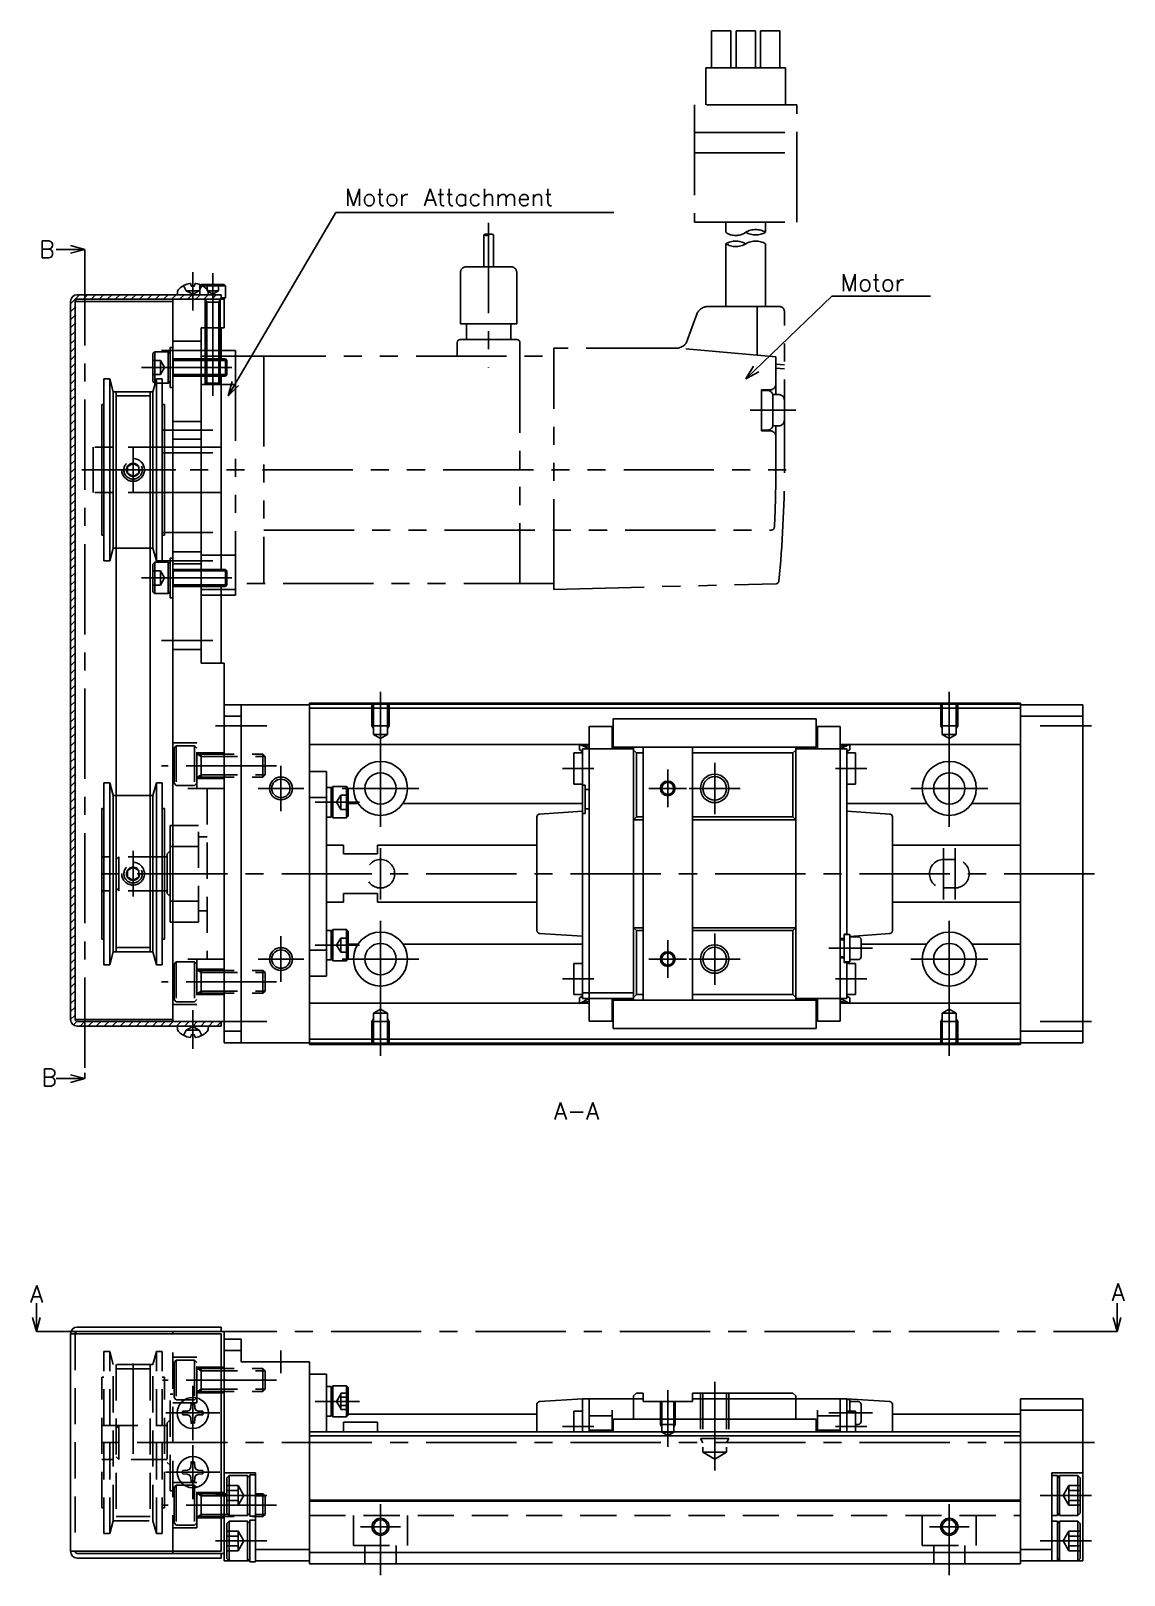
# Model space of a CAD drawing. Extents: x -2 to 378, y -8 to 279.
# Drawn here: x 185.8 to 378, y 8 to 279.5 of the extents above; entities that cross this region are included whole.
import ezdxf

# ---------------------------------------------------------------- set-up
doc = ezdxf.new("R2010")
doc.units = 0
doc.header["$LTSCALE"] = 0.5
for name, pattern in [('CENTER', [50.8, 31.75, -6.35, 6.35, -6.35]), ('DASHED', [19.05, 12.7, -6.35]), ('PHANTOM', [63.5, 31.75, -6.35, 6.35, -6.35, 6.35, -6.35])]:
    doc.linetypes.add(name, pattern=pattern)
for name, color, linetype in [('MSM_CENTER', 1, 'CENTER'), ('MSM_CONTINUOUS', 7, 'CONTINUOUS'), ('MSM_DASHED', 4, 'DASHED'), ('MSM_IMAGINARY', 6, 'PHANTOM'), ('MSM_NARROW', 5, 'CONTINUOUS'), ('MSM_PART_NUMBER', 7, 'CONTINUOUS')]:
    doc.layers.add(name, color=color, linetype=linetype)
doc.styles.get("Standard").update_dxf_attribs({"font": 'txt.shx', "height": 3, "bigfont": 'bigfont.shx'})

msp = doc.modelspace()

# ---------------------------------------------------------------- linework, layer by layer
at = {"layer": 'MSM_CENTER'}
for p, q in [((195.26, 240.06), (195.26, 96.3)), ((214.26, 237.06), (214.26, 230.3)), ((217.76, 236.9), (217.76, 215.3)), ((217.76, 223.3), (208.76, 223.3)), ((205.26, 220.3), (222.26, 220.3)), ((217.76, 209.3), (208.76, 209.3)), ((203.76, 206.3), (203.76, 198.3)), ((217.76, 205.3), (208.76, 205.3)), ((196.26, 202.3), (211.26, 202.3)), ((217.76, 191.3), (208.76, 191.3)), ((217.76, 186.3), (208.76, 186.3)), ((205.26, 183.3), (222.26, 183.3)), ((217.76, 172.3), (208.76, 172.3)), ((247.26, 153.09), (247.26, 163.3)), ((347.26, 153.09), (347.26, 163.3)), ((218.26, 157.3), (227.26, 157.3)), ((372.26, 157.3), (363.26, 157.3)), ((247.26, 139.55), (247.26, 153.05)), ((347.26, 139.55), (347.26, 153.05)), ((228.96, 150.3), (208.76, 150.3)), ((229.76, 150.3), (229.76, 142.3)), ((279.26, 149.8), (284.76, 149.8)), ((297.76, 143), (297.76, 149.6)), ((306.01, 141.8), (306.01, 150.8)), ((327.26, 149.8), (332.76, 149.8)), ((225.76, 146.3), (233.76, 146.3)), ((240.51, 146.3), (254.01, 146.3)), ((294.46, 146.3), (301.06, 146.3)), ((301.51, 146.3), (310.51, 146.3)), ((340.51, 146.3), (354.01, 146.3)), ((235.76, 143.86), (243.56, 143.86)), ((247.26, 126.8), (247.26, 135.8)), ((346.26, 135.8), (346.26, 126.8)), ((348.26, 135.8), (348.26, 126.8)), ((203.76, 135.3), (203.76, 127.3)), ((372.76, 131.3), (196.26, 131.3)), ((247.26, 109.55), (247.26, 123.05)), ((347.26, 109.55), (347.26, 123.05)), ((229.76, 120.3), (229.76, 112.3)), ((297.76, 113), (297.76, 119.6)), ((306.01, 111.8), (306.01, 120.8)), ((235.76, 118.74), (243.56, 118.74)), ((333.76, 118.2), (326.06, 118.2)), ((225.76, 116.3), (233.76, 116.3)), ((240.51, 116.3), (254.01, 116.3)), ((294.46, 116.3), (301.06, 116.3)), ((301.51, 116.3), (310.51, 116.3)), ((340.51, 116.3), (354.01, 116.3)), ((228.96, 112.3), (208.76, 112.3)), ((279.26, 112.8), (284.76, 112.8)), ((327.26, 112.8), (332.76, 112.8)), ((247.26, 109.51), (247.26, 99.3)), ((347.26, 109.51), (347.26, 99.3)), ((214.26, 100.54), (214.26, 107.3)), ((218.26, 105.3), (227.26, 105.3)), ((372.26, 105.3), (363.26, 105.3)), ((187.76, 50.8), (375.76, 50.8)), ((203.76, 29.3), (203.76, 47.05)), ((229.76, 43.5), (229.76, 47.5)), ((228.96, 42.3), (208.96, 42.3)), ((214.26, 41.25), (214.26, 31.75)), ((306.01, 42), (306.01, 26.41)), ((235.76, 38.55), (243.56, 38.55)), ((297.76, 40.5), (297.76, 30.54)), ((219.01, 36.5), (209.51, 36.5)), ((333.76, 36.5), (326.06, 36.5)), ((279.26, 34.1), (284.76, 34.1)), ((327.26, 34.1), (332.76, 34.1)), ((372.76, 31.3), (196.26, 31.3)), ((214.26, 30.85), (214.26, 21.35)), ((219.01, 26.1), (209.51, 26.1)), ((218.26, 22), (227.26, 22)), ((372.26, 22), (363.26, 22)), ((228.96, 20.3), (208.96, 20.3)), ((247.26, 20.5), (247.26, 8)), ((347.26, 20.5), (347.26, 8)), ((243.76, 16.5), (250.76, 16.5)), ((343.76, 16.5), (350.76, 16.5)), ((218.26, 14), (227.26, 14)), ((372.26, 14), (363.26, 14))]:
    msp.add_line(p, q, dxfattribs=at)
at = {"layer": 'MSM_CONTINUOUS'}
for p, q in [((192.76, 241.73), (195.26, 241.06)), ((195.26, 241.06), (190.26, 241.06)), ((195.26, 241.06), (192.76, 240.39)), ((195.26, 241.06), (195.26, 240.06)), ((211.55, 233.5), (211.51, 233.1)), ((213.93, 234.98), (213.95, 234.6)), ((213.95, 234.6), (214.58, 234.6)), ((214.59, 234.98), (214.58, 234.6)), ((215.67, 234.81), (215.76, 234.9)), ((215.76, 234.9), (219.76, 234.9)), ((220.01, 234.65), (215.98, 234.65)), ((216.98, 233.5), (217.01, 233.1)), ((219.76, 234.9), (220.01, 234.65)), ((220.01, 234.65), (220.01, 232.55)), ((192.76, 231.9), (192.76, 105.7)), ((193.56, 231.9), (193.56, 105.7)), ((193.56, 231.9), (210.76, 231.9)), ((219.26, 233.1), (193.96, 233.1)), ((219.76, 232.3), (193.96, 232.3)), ((210.76, 105.3), (210.76, 232.3)), ((219.26, 233.1), (219.26, 232.3)), ((220.01, 232.55), (219.26, 232.55)), ((219.76, 232.3), (220.01, 232.55)), ((219.76, 232.3), (219.76, 227.3)), ((215.76, 227.3), (215.76, 168.3)), ((215.76, 227.3), (219.76, 227.3)), ((216.46, 227.3), (216.46, 221.8)), ((219.06, 227.3), (219.06, 221.8)), ((219.26, 227.3), (219.26, 221.8)), ((207.26, 222.75), (207.56, 223.05)), ((207.26, 222.75), (207.26, 217.85)), ((207.56, 223.05), (209.96, 223.05)), ((207.56, 223.05), (207.56, 217.55)), ((210.26, 222.75), (209.96, 223.05)), ((209.96, 217.55), (209.96, 223.05)), ((210.76, 223.8), (210.26, 223.8)), ((210.26, 216.8), (210.26, 223.8)), ((215.76, 221.8), (219.99, 221.8)), ((219.99, 218.8), (219.99, 221.8)), ((219.99, 221.8), (220.26, 221.53)), ((220.26, 221.53), (220.26, 219.07)), ((198.62, 218.3), (198.62, 186.3)), ((199.66, 218.3), (198.62, 218.3)), ((199.66, 218.3), (199.66, 186.3)), ((200.26, 216.05), (199.66, 218.3)), ((207.86, 218.3), (207.26, 216.05)), ((207.56, 217.55), (207.26, 217.85)), ((207.56, 217.55), (207.66, 217.55)), ((207.86, 218.3), (207.86, 186.3)), ((208.9, 218.3), (207.86, 218.3)), ((208.9, 218.3), (208.9, 186.3)), ((208.9, 217.55), (209.96, 217.55)), ((210.26, 217.85), (209.96, 217.55)), ((215.76, 218.8), (219.99, 218.8)), ((216.46, 218.8), (216.46, 217.54)), ((219.06, 217.54), (216.46, 217.54)), ((216.7, 217.3), (216.46, 217.54)), ((218.82, 217.3), (216.7, 217.3)), ((218.82, 217.3), (219.06, 217.54)), ((219.06, 218.8), (219.06, 217.54)), ((219.26, 218.8), (219.26, 184.8)), ((220.26, 219.07), (219.99, 218.8)), ((200.26, 216.05), (200.26, 188.55)), ((207.26, 216.05), (200.26, 216.05)), ((200.76, 216.05), (200.76, 117.55)), ((206.76, 216.05), (206.76, 117.55)), ((207.26, 216.05), (207.26, 188.55)), ((210.26, 216.8), (210.76, 216.8)), ((198.26, 213.8), (198.26, 190.8)), ((198.62, 213.8), (198.26, 213.8)), ((209.26, 213.8), (208.9, 213.8)), ((209.26, 213.8), (209.26, 190.8)), ((198.26, 190.8), (198.62, 190.8)), ((208.9, 190.8), (209.26, 190.8)), ((199.66, 186.3), (200.26, 188.55)), ((200.26, 188.55), (200.76, 188.55)), ((206.76, 188.55), (207.26, 188.55)), ((207.26, 188.55), (207.86, 186.3)), ((198.62, 186.3), (199.66, 186.3)), ((207.26, 185.75), (207.56, 186.05)), ((207.26, 185.75), (207.26, 180.85)), ((207.56, 186.05), (209.96, 186.05)), ((207.56, 186.05), (207.56, 180.55)), ((207.86, 186.3), (208.9, 186.3)), ((210.26, 185.75), (209.96, 186.05)), ((209.96, 180.55), (209.96, 186.05)), ((210.76, 186.8), (210.26, 186.8)), ((210.26, 179.8), (210.26, 186.8)), ((215.76, 184.8), (219.99, 184.8)), ((219.99, 181.8), (219.99, 184.8)), ((219.99, 184.8), (220.26, 184.53)), ((220.26, 182.07), (219.99, 181.8)), ((220.26, 184.53), (220.26, 182.07)), ((207.56, 180.55), (207.26, 180.85)), ((207.56, 180.55), (209.96, 180.55)), ((210.26, 180.85), (209.96, 180.55)), ((210.26, 179.8), (210.76, 179.8)), ((215.76, 181.8), (219.99, 181.8)), ((219.26, 181.8), (219.26, 168.3)), ((215.76, 168.3), (219.76, 168.3)), ((219.76, 168.3), (219.76, 101.6)), ((219.76, 161), (234.76, 161)), ((222.76, 161), (222.76, 101.6)), ((359.76, 161.3), (234.76, 161.3)), ((234.76, 161.3), (234.76, 101.3)), ((359.76, 161.1), (234.76, 161.1)), ((359.76, 160.4), (234.76, 160.4)), ((359.76, 101.3), (359.76, 161.3)), ((359.76, 161), (370.76, 161)), ((370.76, 101.6), (370.76, 161)), ((219.76, 159), (222.76, 159)), ((288.16, 158.52), (323.86, 158.52)), ((288.16, 158.52), (288.16, 153.55)), ((323.86, 158.52), (323.86, 153.55)), ((359.76, 159), (370.76, 159)), ((283.96, 157.2), (283.96, 105.4)), ((287.96, 157.2), (283.96, 157.2)), ((287.96, 153.25), (287.96, 157.2)), ((328.06, 157.2), (324.06, 157.2)), ((324.06, 153.25), (324.06, 157.2)), ((328.06, 157.2), (328.06, 105.4)), ((282.26, 154.05), (234.76, 154.05)), ((281.26, 147.05), (281.26, 152.55)), ((282.76, 152.55), (281.26, 152.55)), ((283.96, 153.25), (282.26, 154.1)), ((282.26, 153.1), (282.26, 154.1)), ((282.76, 152.8), (282.26, 153.1)), ((283.96, 154.05), (282.36, 154.05)), ((283.96, 153.67), (282.46, 154.05)), ((282.76, 153.25), (282.76, 109.35)), ((282.76, 153.25), (291.76, 153.25)), ((287.96, 153.55), (323.86, 153.55)), ((291.76, 109.05), (291.76, 153.55)), ((291.76, 153.05), (292.26, 152.55)), ((292.26, 152.55), (292.26, 141.3)), ((293.41, 152.55), (292.26, 152.55)), ((293.41, 153.55), (293.41, 109.05)), ((302.11, 109.05), (302.11, 153.55)), ((319.76, 152.55), (302.11, 152.55)), ((319.76, 152.55), (320.26, 153.05)), ((319.76, 141.3), (319.76, 152.55)), ((320.26, 153.55), (320.26, 109.05)), ((329.26, 153.25), (320.26, 153.25)), ((328.06, 153.25), (329.76, 154.1)), ((329.66, 154.05), (328.06, 154.05)), ((328.06, 153.67), (329.56, 154.05)), ((329.26, 120.6), (329.26, 153.25)), ((329.26, 152.8), (329.76, 153.1)), ((330.76, 152.55), (329.26, 152.55)), ((329.76, 153.1), (329.76, 154.1)), ((359.76, 154.05), (329.76, 154.05)), ((330.76, 147.05), (330.76, 152.55)), ((198.62, 147.3), (198.62, 115.3)), ((199.66, 147.3), (198.62, 147.3)), ((199.66, 147.3), (199.66, 115.3)), ((200.26, 145.05), (199.66, 147.3)), ((207.86, 147.3), (207.26, 145.05)), ((207.86, 147.3), (207.86, 115.3)), ((208.9, 147.3), (207.86, 147.3)), ((208.9, 147.3), (208.9, 115.3)), ((237.76, 149.3), (234.76, 149.3)), ((237.76, 113.3), (237.76, 149.3)), ((238.56, 146.31), (238.86, 146.61)), ((238.86, 141.11), (238.86, 146.61)), ((241.26, 146.61), (238.86, 146.61)), ((241.26, 146.61), (241.26, 141.11)), ((241.56, 146.31), (241.26, 146.61)), ((281.26, 147.05), (282.76, 147.05)), ((282.76, 146.9), (283.26, 146.9)), ((283.26, 146.9), (283.26, 141.9)), ((329.26, 147.05), (330.76, 147.05)), ((200.26, 145.05), (200.26, 117.55)), ((200.76, 145.05), (200.26, 145.05)), ((207.26, 145.05), (206.76, 145.05)), ((207.26, 145.05), (207.26, 117.55)), ((234.76, 144.72), (237.76, 144.72)), ((238.56, 146.46), (237.76, 146.46)), ((238.56, 141.26), (238.56, 146.46)), ((241.56, 146.31), (241.56, 141.41)), ((283.26, 146.1), (283.96, 146.1)), ((198.26, 142.8), (198.26, 119.8)), ((198.62, 142.8), (198.26, 142.8)), ((209.26, 142.8), (208.9, 142.8)), ((209.26, 142.8), (209.26, 119.8)), ((237.76, 141.26), (238.56, 141.26)), ((238.56, 141.41), (238.86, 141.11)), ((241.26, 141.11), (241.56, 141.41)), ((243.31, 143.66), (241.56, 143.66)), ((282.76, 143.66), (251.21, 143.66)), ((274.76, 141.3), (274.76, 121.3)), ((282.76, 142.3), (275.23, 141.8)), ((282.76, 141.9), (283.26, 141.9)), ((283.26, 142.7), (283.96, 142.7)), ((292.26, 141.3), (291.76, 140.8)), ((292.26, 141.3), (293.41, 141.3)), ((302.11, 141.3), (319.76, 141.3)), ((320.26, 140.8), (319.76, 141.3)), ((343.31, 143.66), (329.26, 143.66)), ((336.79, 141.8), (329.26, 142.3)), ((337.26, 141.3), (337.26, 121.3)), ((359.76, 143.66), (351.21, 143.66)), ((210.26, 122.8), (210.26, 139.8)), ((210.76, 139.8), (210.26, 139.8)), ((241.26, 141.11), (238.86, 141.11)), ((293.41, 140.8), (291.76, 140.8)), ((320.26, 140.8), (302.11, 140.8)), ((210.26, 136.12), (210.76, 136.12)), ((240.76, 136.3), (237.76, 136.3)), ((240.76, 136.3), (240.76, 134.8)), ((274.76, 136.3), (246.76, 136.3)), ((246.76, 134.8), (246.76, 136.3)), ((359.76, 136.3), (337.26, 136.3)), ((209.26, 134.3), (209.76, 134.3)), ((210.26, 135.3), (209.76, 134.8)), ((209.76, 134.8), (209.76, 127.8)), ((240.76, 134.8), (246.76, 134.8)), ((209.76, 128.3), (209.26, 128.3)), ((209.76, 127.8), (210.26, 127.3)), ((246.76, 127.8), (240.76, 127.8)), ((240.76, 127.8), (240.76, 126.3)), ((246.76, 126.3), (246.76, 127.8)), ((210.26, 126.48), (210.76, 126.48)), ((237.76, 126.3), (240.76, 126.3)), ((246.76, 126.3), (274.76, 126.3)), ((337.26, 126.3), (359.76, 126.3)), ((210.76, 122.8), (210.26, 122.8)), ((198.26, 119.8), (198.62, 119.8)), ((208.9, 119.8), (209.26, 119.8)), ((238.56, 121.34), (237.76, 121.34)), ((238.56, 121.19), (238.86, 121.49)), ((238.56, 116.14), (238.56, 121.34)), ((241.26, 121.49), (238.86, 121.49)), ((238.86, 115.99), (238.86, 121.49)), ((241.26, 121.49), (241.26, 115.99)), ((241.56, 121.19), (241.26, 121.49)), ((241.56, 121.19), (241.56, 116.29)), ((275.23, 120.8), (282.76, 120.3)), ((293.41, 121.8), (291.76, 121.8)), ((291.76, 121.8), (292.26, 121.3)), ((292.26, 121.3), (292.26, 110.05)), ((293.41, 121.3), (292.26, 121.3)), ((320.26, 121.8), (302.11, 121.8)), ((319.76, 121.3), (302.11, 121.3)), ((319.76, 121.3), (320.26, 121.8)), ((319.76, 110.05), (319.76, 121.3)), ((328.76, 119.9), (328.06, 119.9)), ((328.76, 119.7), (328.06, 119.7)), ((328.76, 115.7), (328.76, 120.7)), ((329.26, 120.7), (328.76, 120.7)), ((329.76, 120.6), (328.76, 120.6)), ((329.76, 120.27), (336.8, 120.8)), ((329.76, 115.8), (329.76, 120.6)), ((331.26, 120.2), (329.76, 120.2)), ((331.76, 119.7), (331.76, 116.7)), ((199.66, 115.3), (200.26, 117.55)), ((200.26, 117.55), (207.26, 117.55)), ((207.26, 117.55), (207.86, 115.3)), ((234.76, 117.88), (237.76, 117.88)), ((243.31, 118.94), (241.56, 118.94)), ((282.76, 118.94), (251.21, 118.94)), ((343.31, 118.94), (331.76, 118.94)), ((359.76, 118.94), (351.21, 118.94)), ((198.62, 115.3), (199.66, 115.3)), ((207.86, 115.3), (208.9, 115.3)), ((237.76, 116.14), (238.56, 116.14)), ((238.56, 116.29), (238.86, 115.99)), ((241.26, 115.99), (238.86, 115.99)), ((241.26, 115.99), (241.56, 116.29)), ((281.26, 115.55), (281.26, 110.05)), ((282.76, 115.55), (281.26, 115.55)), ((328.76, 116.7), (328.06, 116.7)), ((328.76, 116.5), (328.06, 116.5)), ((328.76, 115.8), (329.76, 115.8)), ((329.26, 115.7), (328.76, 115.7)), ((329.26, 115.8), (329.26, 109.35)), ((330.76, 115.55), (329.26, 115.55)), ((331.26, 116.2), (329.76, 116.2)), ((330.76, 115.55), (330.76, 110.05)), ((234.76, 113.3), (237.76, 113.3)), ((281.26, 110.05), (282.76, 110.05)), ((282.76, 109.8), (282.26, 109.5)), ((282.26, 109.5), (282.26, 108.5)), ((283.96, 109.35), (282.26, 108.5)), ((283.96, 108.92), (282.46, 108.55)), ((282.76, 110.35), (291.76, 110.35)), ((282.76, 109.35), (291.76, 109.35)), ((287.96, 105.4), (287.96, 109.35)), ((324.06, 109.05), (287.96, 109.05)), ((288.16, 104.08), (288.16, 109.05)), ((292.26, 110.05), (291.76, 109.55)), ((292.26, 110.05), (293.41, 110.05)), ((302.11, 110.05), (319.76, 110.05)), ((320.26, 109.55), (319.76, 110.05)), ((329.26, 109.35), (320.26, 109.35)), ((323.86, 104.08), (323.86, 109.05)), ((324.06, 109.35), (324.06, 105.4)), ((328.06, 109.35), (329.76, 108.5)), ((328.06, 108.92), (329.56, 108.55)), ((329.26, 110.05), (330.76, 110.05)), ((329.26, 109.8), (329.76, 109.5)), ((329.76, 109.5), (329.76, 108.5)), ((282.26, 108.55), (234.76, 108.55)), ((283.96, 108.55), (282.36, 108.55)), ((288.16, 106.55), (287.96, 106.55)), ((324.06, 106.55), (323.86, 106.55)), ((329.66, 108.55), (328.06, 108.55)), ((359.76, 108.55), (329.76, 108.55)), ((193.56, 105.7), (210.76, 105.7)), ((193.96, 105.3), (219.76, 105.3)), ((193.96, 104.5), (219.26, 104.5)), ((211.55, 104.1), (211.51, 104.5)), ((216.98, 104.1), (217.01, 104.5)), ((219.26, 105.3), (219.26, 104.5)), ((219.76, 103.6), (222.76, 103.6)), ((283.96, 105.4), (287.96, 105.4)), ((288.16, 104.08), (323.86, 104.08)), ((324.06, 105.4), (328.06, 105.4)), ((370.76, 103.6), (359.76, 103.6)), ((213.93, 102.62), (213.95, 103)), ((214.58, 103), (213.95, 103)), ((214.59, 102.62), (214.58, 103)), ((219.76, 101.6), (234.76, 101.6)), ((359.76, 102.2), (234.76, 102.2)), ((359.76, 101.5), (234.76, 101.5)), ((359.76, 101.3), (234.76, 101.3)), ((370.76, 101.6), (359.76, 101.6)), ((195.26, 95.3), (190.26, 95.3)), ((192.76, 95.97), (195.26, 95.3)), ((195.26, 95.3), (192.76, 94.63)), ((195.26, 96.3), (195.26, 95.3)), ((186.76, 50.8), (186.76, 55.8)), ((376.76, 50.8), (376.76, 55.8)), ((186.76, 50.8), (186.09, 53.3)), ((187.43, 53.3), (186.76, 50.8)), ((193.96, 51.6), (219.26, 51.6)), ((219.26, 50.8), (219.26, 51.6)), ((376.76, 50.8), (376.09, 53.3)), ((377.43, 53.3), (376.76, 50.8)), ((187.76, 50.8), (186.76, 50.8)), ((192.76, 50.4), (219.26, 50.4)), ((192.76, 50.4), (192.76, 12.2)), ((193.96, 50.8), (219.76, 50.8)), ((210.76, 50.4), (210.76, 50.8)), ((219.26, 50.4), (219.26, 12.2)), ((219.76, 50.8), (219.76, 10.5)), ((222.76, 49.5), (219.76, 49.5)), ((222.76, 49.5), (222.76, 45.5)), ((376.76, 50.8), (375.76, 50.8)), ((219.76, 47.5), (222.76, 47.5)), ((222.76, 45.5), (234.76, 45.5)), ((234.76, 45.5), (234.76, 10)), ((234.76, 43.3), (237.76, 43.3)), ((237.76, 33.2), (237.76, 43.3)), ((238.56, 41.15), (237.76, 41.15)), ((238.56, 41), (238.86, 41.3)), ((238.56, 41.15), (238.56, 35.95)), ((238.86, 35.8), (238.86, 41.3)), ((241.26, 41.3), (238.86, 41.3)), ((241.26, 41.3), (241.26, 35.8)), ((241.56, 41), (241.26, 41.3)), ((241.56, 41), (241.56, 36.1)), ((213.93, 37.42), (213.95, 38.27)), ((214.59, 37.42), (214.58, 38.27)), ((274.76, 38.03), (274.76, 33.2)), ((282.76, 39), (275.23, 38.53)), ((282.76, 39), (282.76, 33.2)), ((282.76, 39), (293.41, 39)), ((283.96, 33.2), (283.96, 39)), ((292.26, 40), (291.76, 39.5)), ((291.76, 35.4), (291.76, 39.5)), ((292.26, 40), (293.41, 40)), ((293.41, 40), (293.41, 38.5)), ((302.11, 38.5), (293.41, 38.5)), ((302.11, 40), (319.76, 40)), ((302.11, 38.5), (302.11, 40)), ((329.26, 39), (302.11, 39)), ((320.26, 39.5), (319.76, 40)), ((320.26, 35.4), (320.26, 39.5)), ((328.06, 39), (328.06, 33.2)), ((329.26, 39), (336.79, 38.53)), ((329.26, 39), (329.26, 33.2)), ((329.76, 38.9), (329.26, 38.9)), ((329.76, 36.85), (329.76, 38.9)), ((331.26, 38.5), (329.76, 38.5)), ((337.26, 38.03), (337.26, 33.2)), ((359.76, 39), (359.76, 10)), ((359.76, 39), (370.76, 39)), ((370.76, 39), (370.76, 10.5)), ((213.34, 36.83), (212.49, 36.82)), ((213.34, 36.17), (212.49, 36.18)), ((213.34, 36.83), (213.74, 37.02)), ((213.34, 36.17), (213.74, 35.98)), ((213.93, 37.42), (213.74, 37.02)), ((213.93, 35.58), (213.74, 35.98)), ((213.93, 35.58), (213.95, 34.73)), ((214.59, 35.58), (214.58, 34.73)), ((214.59, 37.42), (214.78, 37.02)), ((214.59, 35.58), (214.78, 35.98)), ((215.19, 36.83), (214.78, 37.02)), ((215.19, 36.17), (214.78, 35.98)), ((215.19, 36.83), (216.03, 36.82)), ((215.19, 36.17), (216.03, 36.18)), ((237.76, 35.95), (238.56, 35.95)), ((238.56, 36.1), (238.86, 35.8)), ((241.26, 35.8), (238.86, 35.8)), ((241.26, 35.8), (241.56, 36.1)), ((274.76, 36.3), (241.56, 36.3)), ((281.26, 36.85), (281.26, 33.2)), ((282.76, 36.85), (281.26, 36.85)), ((283.96, 36), (287.96, 36)), ((287.96, 37), (287.96, 33.2)), ((323.86, 35.4), (288.16, 35.4)), ((288.16, 33.2), (288.16, 35.4)), ((323.86, 33.2), (323.86, 35.4)), ((324.06, 37), (324.06, 33.2)), ((328.06, 36), (324.06, 36)), ((330.76, 36.85), (329.26, 36.85)), ((330.76, 36.85), (330.76, 33.2)), ((331.76, 38), (331.76, 35)), ((359.76, 36.3), (337.26, 36.3)), ((359.76, 37), (370.76, 37)), ((359.76, 33.2), (234.76, 33.2)), ((246.76, 34.87), (240.76, 34.87)), ((240.76, 34.87), (240.76, 33.2)), ((246.76, 33.2), (246.76, 34.87)), ((283.96, 33.5), (287.96, 33.5)), ((288.16, 35.1), (287.96, 35.1)), ((288.16, 34.3), (287.96, 34.3)), ((324.06, 35.1), (323.86, 35.1)), ((324.06, 34.3), (323.86, 34.3)), ((328.06, 33.5), (324.06, 33.5)), ((331.26, 34.5), (330.76, 34.5)), ((359.76, 32.5), (234.76, 32.5)), ((213.93, 27.02), (213.95, 27.87)), ((214.59, 27.02), (214.58, 27.87)), ((213.34, 26.43), (212.49, 26.42)), ((213.34, 25.77), (212.49, 25.78)), ((213.34, 26.43), (213.74, 26.62)), ((213.34, 25.77), (213.74, 25.58)), ((213.93, 27.02), (213.74, 26.62)), ((213.93, 25.18), (213.74, 25.58)), ((213.93, 25.18), (213.95, 24.33)), ((214.59, 25.18), (214.58, 24.33)), ((214.59, 27.02), (214.78, 26.62)), ((214.59, 25.18), (214.78, 25.58)), ((215.19, 26.43), (214.78, 26.62)), ((215.19, 25.77), (214.78, 25.58)), ((215.19, 26.43), (216.03, 26.42)), ((215.19, 25.77), (216.03, 25.78)), ((225.26, 26), (219.76, 26)), ((220.26, 25.1), (220.66, 25.5)), ((220.26, 25.1), (220.26, 18.9)), ((220.66, 25.5), (220.66, 18.5)), ((220.66, 25.5), (223.86, 25.5)), ((223.86, 25.5), (223.86, 18.5)), ((224.26, 25.1), (223.86, 25.5)), ((224.26, 18.35), (224.26, 25.65)), ((224.26, 25.65), (225.26, 25.65)), ((225.26, 26), (225.26, 10.35)), ((365.26, 26), (365.26, 10.5)), ((365.26, 26), (370.76, 26)), ((366.26, 25.5), (365.26, 25.5)), ((366.26, 25.1), (366.66, 25.5)), ((366.26, 25.5), (366.26, 18.5)), ((366.66, 25.5), (366.66, 18.5)), ((369.86, 25.5), (366.66, 25.5)), ((370.26, 25.1), (369.86, 25.5)), ((369.86, 25.5), (369.86, 18.5)), ((370.26, 25.1), (370.26, 18.9)), ((359.76, 21.2), (234.76, 21.2)), ((359.76, 21), (234.76, 21)), ((220.66, 18.5), (220.26, 18.9)), ((220.26, 17.1), (220.66, 17.5)), ((220.26, 17.1), (220.26, 10.9)), ((220.66, 18.5), (223.86, 18.5)), ((220.66, 17.5), (220.66, 10.5)), ((220.66, 17.5), (223.86, 17.5)), ((223.86, 18.5), (224.26, 18.9)), ((223.86, 17.5), (223.86, 10.5)), ((224.26, 17.1), (223.86, 17.5)), ((225.26, 18.35), (224.26, 18.35)), ((224.26, 10.35), (224.26, 17.65)), ((224.26, 17.65), (225.26, 17.65)), ((365.26, 18.5), (366.26, 18.5)), ((366.26, 17.5), (365.26, 17.5)), ((366.66, 18.5), (366.26, 18.9)), ((366.26, 17.5), (366.26, 10.5)), ((366.26, 17.1), (366.66, 17.5)), ((369.86, 18.5), (366.66, 18.5)), ((366.66, 17.5), (366.66, 10.5)), ((369.86, 17.5), (366.66, 17.5)), ((369.86, 18.5), (370.26, 18.9)), ((369.86, 17.5), (369.86, 10.5)), ((370.26, 17.1), (369.86, 17.5)), ((370.26, 17.1), (370.26, 10.9)), ((192.76, 12.2), (219.26, 12.2)), ((193.96, 11.8), (219.76, 11.8)), ((193.96, 11), (219.26, 11)), ((210.76, 11.8), (210.76, 12.2)), ((219.26, 11), (219.26, 11.8)), ((220.66, 10.5), (220.26, 10.9)), ((223.86, 10.5), (224.26, 10.9)), ((234.76, 12.5), (225.26, 12.5)), ((359.76, 12), (234.76, 12)), ((359.76, 12.5), (365.26, 12.5)), ((366.66, 10.5), (366.26, 10.9)), ((369.86, 10.5), (370.26, 10.9)), ((219.76, 10.5), (224.26, 10.5)), ((225.26, 10.35), (224.26, 10.35)), ((225.26, 10.5), (234.76, 10.5)), ((359.76, 10), (234.76, 10)), ((370.76, 10.5), (359.76, 10.5))]:
    msp.add_line(p, q, dxfattribs=at)
for centre, radius in [((247.26, 146.3), 4.75), ((347.26, 146.3), 4.75), ((229.76, 146.3), 1.62), ((247.26, 146.3), 2.75), ((297.76, 146.3), 1.06), ((306.01, 146.3), 2.07), ((347.26, 146.3), 2.75), ((247.26, 116.3), 4.75), ((347.26, 116.3), 4.75), ((229.76, 116.3), 1.62), ((247.26, 116.3), 2.75), ((297.76, 116.3), 1.06), ((306.01, 116.3), 2.07), ((347.26, 116.3), 2.75), ((214.26, 36.5), 2.75), ((214.26, 26.1), 2.75), ((247.26, 16.5), 1.23), ((347.26, 16.5), 1.23)]:
    msp.add_circle(centre, radius, dxfattribs=at)
for centre, radius, start, end in [((212.54, 233.42), 1, 133.4267, 175), ((214.26, 231.6), 3.5, 98.5396, 133.4267), ((213.73, 234.78), 0.284, 44.1872, 87.0617), ((214.8, 234.78), 0.284, 92.9383, 135.8128), ((214.26, 231.6), 3.5, 46.5733, 81.4604), ((215.98, 233.42), 1, 5, 46.5733), ((193.96, 231.9), 1.2, 90, 180), ((193.96, 231.9), 0.4, 90, 180), ((275.26, 141.3), 0.5, 93.8066, 180), ((336.76, 141.3), 0.5, 0, 86.1934), ((275.26, 121.3), 0.5, 180, 266.1934), ((331.26, 119.7), 0.5, 0, 90), ((336.76, 121.3), 0.5, 274.3133, 0), ((331.26, 116.7), 0.5, 270, 0), ((193.96, 105.7), 1.2, 180, 270), ((193.96, 105.7), 0.4, 180, 270), ((212.54, 104.18), 1, 185, 226.5733), ((214.26, 106), 3.5, 226.5733, 261.4604), ((214.26, 106), 3.5, 278.5396, 313.4267), ((215.98, 104.18), 1, 313.4267, 355), ((213.73, 102.82), 0.284, 272.9383, 315.8128), ((214.8, 102.82), 0.284, 224.1872, 267.0617), ((193.96, 50.4), 1.2, 90, 180), ((193.96, 50.4), 0.4, 90, 180), ((214.26, 36.5), 1.8, 79.8876, 100.1124), ((275.26, 38.03), 0.5, 93.5763, 180), ((331.26, 38), 0.5, 0, 90), ((336.76, 38.03), 0.5, 0, 86.4237), ((214.26, 36.5), 1.8, 169.8876, 190.1124), ((214.26, 36.5), 1.8, 349.8876, 10.1124), ((214.26, 36.5), 1.8, 259.8876, 280.1124), ((331.26, 35), 0.5, 270, 0), ((214.26, 26.1), 1.8, 79.8876, 100.1124), ((214.26, 26.1), 1.8, 169.8876, 190.1124), ((214.26, 26.1), 1.8, 349.8876, 10.1124), ((214.26, 26.1), 1.8, 259.8876, 280.1124), ((193.96, 12.2), 1.2, 180, 270), ((193.96, 12.2), 0.4, 180, 270)]:
    msp.add_arc(centre, radius, start, end, dxfattribs=at)
at = {"layer": 'MSM_DASHED'}
for p, q in [((212.65, 234.71), (213.12, 233.77)), ((214.26, 233.17), (213.12, 233.77)), ((213.12, 233.77), (215.41, 233.77)), ((214.26, 233.17), (215.41, 233.77)), ((215.87, 234.71), (215.41, 233.77)), ((215.51, 234.65), (215.67, 234.81)), ((215.51, 234.65), (215.51, 233.1)), ((215.98, 234.65), (215.51, 234.65)), ((216.76, 233.8), (216.76, 234.9)), ((216.76, 233.8), (218.76, 233.8)), ((217.76, 233.22), (216.76, 233.8)), ((217.76, 234.9), (217.76, 233.8)), ((218.76, 233.8), (217.76, 233.22)), ((218.76, 233.8), (218.76, 234.9)), ((216.46, 232.2), (216.46, 227.3)), ((219.06, 231.81), (216.46, 231.81)), ((216.7, 231.81), (216.7, 227.3)), ((218.82, 231.81), (218.82, 227.3)), ((219.06, 232.2), (219.06, 227.3)), ((210.76, 224.9), (215.76, 224.9)), ((207.26, 221.55), (208.56, 221.55)), ((207.26, 220.3), (208.56, 220.3)), ((208.56, 221.55), (208.56, 219.05)), ((208.56, 221.55), (209.28, 220.3)), ((209.28, 220.3), (208.56, 219.05)), ((210.76, 221.8), (215.76, 221.8)), ((210.76, 221.55), (210.8, 221.53)), ((210.8, 221.8), (210.8, 218.8)), ((210.8, 221.53), (215.76, 221.53)), ((207.26, 219.05), (208.56, 219.05)), ((207.66, 217.55), (208.9, 217.55)), ((210.76, 219.05), (210.8, 219.07)), ((210.76, 218.8), (215.76, 218.8)), ((210.8, 219.07), (215.76, 219.07)), ((200.76, 215.29), (206.76, 215.29)), ((210.76, 210.8), (215.76, 210.8)), ((210.76, 207.7), (215.76, 207.7)), ((209.26, 206.3), (198.26, 206.3)), ((203.76, 203.45), (202.76, 202.88)), ((202.76, 202.88), (202.76, 201.72)), ((202.76, 201.72), (203.76, 201.15)), ((204.76, 202.88), (203.76, 203.45)), ((203.76, 201.15), (204.76, 201.72)), ((204.76, 201.72), (204.76, 202.88)), ((209.26, 198.3), (198.26, 198.3)), ((200.76, 188.55), (206.76, 188.55)), ((210.76, 187.9), (215.76, 187.9)), ((210.76, 185.8), (215.76, 185.8)), ((210.76, 184.8), (215.76, 184.8)), ((210.8, 184.8), (210.8, 181.8)), ((207.26, 184.55), (208.56, 184.55)), ((207.26, 183.3), (208.56, 183.3)), ((207.26, 182.05), (208.56, 182.05)), ((208.56, 184.55), (208.56, 182.05)), ((208.56, 184.55), (209.28, 183.3)), ((209.28, 183.3), (208.56, 182.05)), ((210.76, 184.55), (210.8, 184.53)), ((210.76, 182.05), (210.8, 182.07)), ((210.8, 184.53), (215.76, 184.53)), ((210.8, 182.07), (215.76, 182.07)), ((210.76, 181.8), (215.76, 181.8)), ((210.76, 170.7), (215.76, 170.7)), ((245.76, 161.3), (245.76, 157.3)), ((246.03, 161.3), (246.03, 155.8)), ((248.49, 161.3), (248.49, 155.8)), ((248.76, 161.3), (248.76, 157.3)), ((345.76, 161.3), (345.76, 157.3)), ((346.03, 161.3), (346.03, 155.8)), ((348.49, 161.3), (348.49, 155.8)), ((348.76, 161.3), (348.76, 157.3)), ((248.76, 157.3), (245.76, 157.3)), ((245.76, 157.3), (246.03, 156.83)), ((246.03, 155.8), (247.26, 155.09)), ((248.49, 155.8), (246.03, 155.8)), ((248.49, 155.8), (247.26, 155.09)), ((248.76, 157.3), (248.49, 156.83)), ((348.76, 157.3), (345.76, 157.3)), ((345.76, 157.3), (346.03, 156.83)), ((346.03, 155.8), (347.26, 155.09)), ((348.49, 155.8), (346.03, 155.8)), ((348.49, 155.8), (347.26, 155.09)), ((348.76, 157.3), (348.49, 156.83)), ((214.96, 154.3), (210.76, 154.3)), ((210.96, 153.4), (211.36, 153.8)), ((210.96, 153.4), (210.96, 147.2)), ((211.36, 153.8), (211.36, 146.8)), ((211.36, 153.8), (214.56, 153.8)), ((214.56, 153.8), (214.56, 146.8)), ((214.96, 153.4), (214.56, 153.8)), ((214.96, 146.3), (214.96, 154.3)), ((214.96, 152.55), (219.76, 152.55)), ((215.06, 152.33), (215.76, 151.92)), ((215.16, 152.3), (226.58, 152.3)), ((215.76, 152.3), (215.76, 148.3)), ((226.58, 148.3), (226.58, 152.3)), ((226.96, 151.92), (226.58, 152.3)), ((215.76, 151.92), (226.96, 151.92)), ((226.96, 148.68), (226.96, 151.92)), ((211.36, 146.8), (210.96, 147.2)), ((211.36, 146.8), (214.56, 146.8)), ((214.56, 146.8), (214.96, 147.2)), ((214.96, 148.05), (219.76, 148.05)), ((215.06, 148.27), (215.76, 148.68)), ((215.16, 148.3), (226.58, 148.3)), ((215.76, 148.68), (226.96, 148.68)), ((226.58, 148.3), (226.96, 148.68)), ((206.76, 145.05), (200.76, 145.05)), ((219.76, 146.3), (210.76, 146.3)), ((216.76, 146.3), (216.76, 116.3)), ((240.26, 145.11), (239.54, 143.86)), ((241.56, 145.11), (240.26, 145.11)), ((240.26, 145.11), (240.26, 142.61)), ((239.54, 143.86), (240.26, 142.61)), ((241.56, 143.86), (240.26, 143.86)), ((241.56, 142.61), (240.26, 142.61)), ((215.26, 139.8), (210.76, 139.8)), ((215.26, 122.8), (215.26, 139.8)), ((210.76, 136.12), (215.26, 136.12)), ((216.76, 137.8), (215.26, 137.8)), ((209.26, 134.3), (198.26, 134.3)), ((201.26, 134.3), (200.76, 133.8)), ((201.26, 128.3), (201.26, 134.3)), ((348.26, 133.8), (346.26, 133.8)), ((203.76, 132.45), (202.76, 131.88)), ((202.76, 131.88), (202.76, 130.72)), ((202.76, 130.72), (203.76, 130.15)), ((204.76, 131.88), (203.76, 132.45)), ((203.76, 130.15), (204.76, 130.72)), ((204.76, 130.72), (204.76, 131.88)), ((209.26, 128.3), (198.26, 128.3)), ((200.76, 128.8), (201.26, 128.3)), ((346.26, 128.8), (348.26, 128.8)), ((210.76, 126.48), (215.26, 126.48)), ((215.26, 122.8), (210.76, 122.8)), ((216.76, 124.8), (215.26, 124.8)), ((240.26, 119.99), (239.54, 118.74)), ((240.26, 119.99), (240.26, 117.49)), ((241.56, 119.99), (240.26, 119.99)), ((200.76, 118.31), (206.76, 118.31)), ((239.54, 118.74), (240.26, 117.49)), ((241.56, 118.74), (240.26, 118.74)), ((241.56, 117.49), (240.26, 117.49)), ((219.76, 116.3), (210.76, 116.3)), ((210.96, 115.4), (211.36, 115.8)), ((210.96, 115.4), (210.96, 109.2)), ((211.36, 115.8), (211.36, 108.8)), ((211.36, 115.8), (214.56, 115.8)), ((214.56, 115.8), (214.56, 108.8)), ((214.96, 115.4), (214.56, 115.8)), ((214.96, 116.3), (214.96, 108.3)), ((214.96, 114.55), (219.76, 114.55)), ((215.06, 114.33), (215.76, 113.92)), ((215.16, 114.3), (226.58, 114.3)), ((215.76, 114.3), (215.76, 110.3)), ((226.58, 110.3), (226.58, 114.3)), ((226.96, 113.92), (226.58, 114.3)), ((215.76, 113.92), (226.96, 113.92)), ((226.96, 110.68), (226.96, 113.92)), ((211.36, 108.8), (210.96, 109.2)), ((211.36, 108.8), (214.56, 108.8)), ((214.56, 108.8), (214.96, 109.2)), ((214.96, 110.05), (219.76, 110.05)), ((215.06, 110.27), (215.76, 110.68)), ((215.16, 110.3), (226.58, 110.3)), ((215.76, 110.68), (226.96, 110.68)), ((226.58, 110.3), (226.96, 110.68)), ((214.96, 108.3), (210.76, 108.3)), ((246.03, 106.8), (247.26, 107.51)), ((246.03, 101.3), (246.03, 106.8)), ((248.49, 106.8), (246.03, 106.8)), ((248.49, 106.8), (247.26, 107.51)), ((248.49, 101.3), (248.49, 106.8)), ((346.03, 106.8), (347.26, 107.51)), ((346.03, 101.3), (346.03, 106.8)), ((348.49, 106.8), (346.03, 106.8)), ((348.49, 106.8), (347.26, 107.51)), ((348.49, 101.3), (348.49, 106.8)), ((212.65, 102.89), (213.12, 103.83)), ((214.26, 104.43), (213.12, 103.83)), ((215.41, 103.83), (213.12, 103.83)), ((214.26, 104.43), (215.41, 103.83)), ((215.87, 102.89), (215.41, 103.83)), ((245.76, 105.3), (246.03, 105.77)), ((245.76, 101.3), (245.76, 105.3)), ((248.76, 105.3), (245.76, 105.3)), ((248.76, 105.3), (248.49, 105.77)), ((248.76, 101.3), (248.76, 105.3)), ((345.76, 105.3), (346.03, 105.77)), ((345.76, 101.3), (345.76, 105.3)), ((348.76, 105.3), (345.76, 105.3)), ((348.76, 105.3), (348.49, 105.77)), ((348.76, 101.3), (348.76, 105.3)), ((193.56, 50.4), (193.56, 12.2)), ((210.76, 12.2), (210.76, 50.4)), ((198.62, 15.3), (198.62, 47.3)), ((199.66, 47.3), (198.62, 47.3)), ((199.66, 15.3), (199.66, 47.3)), ((200.26, 45.05), (199.66, 47.3)), ((207.86, 47.3), (207.26, 45.05)), ((207.86, 15.3), (207.86, 47.3)), ((208.9, 47.3), (207.86, 47.3)), ((208.9, 15.3), (208.9, 47.3)), ((214.96, 46.3), (210.76, 46.3)), ((214.96, 38.3), (214.96, 46.3)), ((200.26, 17.55), (200.26, 45.05)), ((207.26, 45.05), (200.26, 45.05)), ((200.76, 45.05), (200.76, 17.55)), ((200.76, 44.29), (206.76, 44.29)), ((206.76, 45.05), (206.76, 17.55)), ((207.26, 17.55), (207.26, 45.05)), ((210.96, 45.4), (211.36, 45.8)), ((210.96, 45.4), (210.96, 39.2)), ((211.36, 45.8), (211.36, 38.8)), ((211.36, 45.8), (214.56, 45.8)), ((214.56, 45.8), (214.56, 38.8)), ((214.96, 45.4), (214.56, 45.8)), ((214.96, 44.55), (219.76, 44.55)), ((215.06, 44.33), (215.76, 43.92)), ((215.16, 44.3), (226.58, 44.3)), ((215.76, 44.3), (215.76, 40.3)), ((215.76, 43.92), (226.96, 43.92)), ((226.58, 40.3), (226.58, 44.3)), ((226.96, 43.92), (226.58, 44.3)), ((226.96, 40.68), (226.96, 43.92)), ((198.26, 19.8), (198.26, 42.8)), ((198.62, 42.8), (198.26, 42.8)), ((209.26, 42.8), (208.9, 42.8)), ((209.26, 19.8), (209.26, 42.8)), ((210.26, 22.8), (210.26, 39.8)), ((210.76, 39.8), (210.26, 39.8)), ((214.96, 38.3), (210.76, 38.3)), ((211.36, 38.8), (210.96, 39.2)), ((211.36, 38.8), (214.56, 38.8)), ((214.56, 38.8), (214.96, 39.2)), ((214.96, 40.05), (219.76, 40.05)), ((215.06, 40.27), (215.76, 40.68)), ((215.16, 40.3), (226.58, 40.3)), ((215.76, 40.68), (226.96, 40.68)), ((226.58, 40.3), (226.96, 40.68)), ((240.26, 39.8), (239.54, 38.55)), ((239.54, 38.55), (240.26, 37.3)), ((240.26, 39.99), (240.26, 37.11)), ((241.56, 39.99), (240.26, 39.99)), ((241.56, 39.27), (240.26, 39.27)), ((296.46, 38.5), (296.46, 34.5)), ((296.7, 38.5), (296.7, 33.15)), ((298.82, 38.5), (298.82, 33.15)), ((299.06, 38.5), (299.06, 34.5)), ((303.51, 40), (303.51, 32)), ((303.94, 40), (303.94, 29.6)), ((308.08, 40), (308.08, 29.6)), ((308.51, 40), (308.51, 32)), ((210.26, 35.3), (209.76, 34.8)), ((241.56, 37.83), (240.26, 37.83)), ((241.56, 37.11), (240.26, 37.11)), ((198.26, 34.3), (209.76, 34.3)), ((201.26, 34.3), (200.76, 33.8)), ((201.26, 28.3), (201.26, 34.3)), ((209.76, 34.8), (209.76, 27.8)), ((296.46, 34.5), (299.06, 34.5)), ((296.46, 34.5), (296.7, 34.08)), ((296.7, 33.15), (298.82, 33.15)), ((296.7, 33.15), (297.76, 32.54)), ((298.82, 33.15), (297.76, 32.54)), ((299.06, 34.5), (298.82, 34.08)), ((303.51, 32), (308.51, 32)), ((303.51, 32), (303.94, 31.25)), ((308.51, 32), (308.08, 31.25)), ((209.76, 28.3), (198.26, 28.3)), ((200.76, 28.8), (201.26, 28.3)), ((209.76, 27.8), (210.26, 27.3)), ((303.94, 29.6), (308.08, 29.6)), ((303.94, 29.6), (306.01, 28.41)), ((308.08, 29.6), (306.01, 28.41)), ((210.76, 22.8), (210.26, 22.8)), ((214.96, 24.3), (210.76, 24.3)), ((210.96, 23.4), (211.36, 23.8)), ((210.96, 23.4), (210.96, 17.2)), ((211.36, 23.8), (211.36, 16.8)), ((211.36, 23.8), (214.56, 23.8)), ((214.56, 23.8), (214.56, 16.8)), ((214.96, 23.4), (214.56, 23.8)), ((214.96, 16.3), (214.96, 24.3)), ((214.96, 22.55), (219.76, 22.55)), ((215.06, 22.33), (215.76, 21.92)), ((215.16, 22.3), (220.26, 22.3)), ((215.76, 22.3), (215.76, 18.3)), ((215.76, 21.92), (220.26, 21.92)), ((220.26, 23.73), (222.26, 23.73)), ((220.26, 22.87), (222.26, 22.87)), ((222.26, 23.73), (223.26, 22)), ((222.26, 20.27), (222.26, 23.73)), ((222.26, 20.27), (223.26, 22)), ((225.26, 22.3), (226.58, 22.3)), ((225.26, 21.92), (226.96, 21.92)), ((226.58, 18.3), (226.58, 22.3)), ((226.96, 21.92), (226.58, 22.3)), ((226.96, 18.68), (226.96, 21.92)), ((368.26, 23.73), (367.26, 22)), ((368.26, 20.27), (367.26, 22)), ((368.26, 20.27), (368.26, 23.73)), ((370.26, 23.73), (368.26, 23.73)), ((370.26, 22.87), (368.26, 22.87)), ((198.26, 19.8), (198.62, 19.8)), ((208.9, 19.8), (209.26, 19.8)), ((220.26, 21.13), (222.26, 21.13)), ((220.26, 20.27), (222.26, 20.27)), ((370.26, 21.13), (368.26, 21.13)), ((370.26, 20.27), (368.26, 20.27)), ((199.66, 15.3), (200.26, 17.55)), ((200.26, 17.55), (207.26, 17.55)), ((200.76, 18.31), (206.76, 18.31)), ((207.26, 17.55), (207.86, 15.3)), ((214.96, 16.3), (210.76, 16.3)), ((211.36, 16.8), (210.96, 17.2)), ((211.36, 16.8), (214.56, 16.8)), ((214.56, 16.8), (214.96, 17.2)), ((214.96, 18.05), (219.76, 18.05)), ((215.06, 18.27), (215.76, 18.68)), ((215.16, 18.3), (226.58, 18.3)), ((215.76, 18.68), (220.48, 18.68)), ((224.04, 18.68), (224.26, 18.68)), ((225.26, 18.68), (226.96, 18.68)), ((226.58, 18.3), (226.96, 18.68)), ((234.76, 18.5), (359.76, 18.5)), ((242.51, 18.5), (242.51, 13.2)), ((252.01, 13.2), (252.01, 18.5)), ((342.51, 18.5), (342.51, 13.2)), ((352.01, 13.2), (352.01, 18.5)), ((198.62, 15.3), (199.66, 15.3)), ((207.86, 15.3), (208.9, 15.3)), ((220.26, 15.73), (222.26, 15.73)), ((220.26, 14.87), (222.26, 14.87)), ((222.26, 15.73), (223.26, 14)), ((222.26, 12.27), (222.26, 15.73)), ((222.26, 12.27), (223.26, 14)), ((368.26, 15.73), (367.26, 14)), ((368.26, 12.27), (367.26, 14)), ((368.26, 12.27), (368.26, 15.73)), ((370.26, 15.73), (368.26, 15.73)), ((370.26, 14.87), (368.26, 14.87)), ((220.26, 13.13), (222.26, 13.13)), ((220.26, 12.27), (222.26, 12.27)), ((242.51, 13.2), (252.01, 13.2)), ((244.51, 13.2), (244.51, 10)), ((250.01, 13.2), (250.01, 10)), ((342.51, 13.2), (352.01, 13.2)), ((344.51, 13.2), (344.51, 10)), ((350.01, 13.2), (350.01, 10)), ((370.26, 13.13), (368.26, 13.13)), ((370.26, 12.27), (368.26, 12.27))]:
    msp.add_line(p, q, dxfattribs=at)
for centre, radius in [((203.76, 202.3), 2), ((203.76, 202.3), 1.62), ((203.76, 202.3), 1.15), ((203.76, 131.3), 2), ((247.26, 131.3), 2.5), ((203.76, 131.3), 1.62), ((203.76, 131.3), 1.15)]:
    msp.add_circle(centre, radius, dxfattribs=at)
for centre, radius, start, end in [((216.36, 232.2), 0.1, 0, 90), ((219.16, 232.2), 0.1, 90, 180), ((215.16, 152.5), 0.2, 180, 270), ((215.16, 148.1), 0.2, 90, 180), ((346.26, 131.3), 2.5, 90, 270), ((348.26, 131.3), 2.5, 270, 90), ((215.16, 114.5), 0.2, 180, 270), ((215.16, 110.1), 0.2, 90, 180), ((215.16, 44.5), 0.2, 180, 270), ((215.16, 40.1), 0.2, 90, 180), ((215.16, 22.5), 0.2, 180, 270), ((215.16, 18.1), 0.2, 90, 180)]:
    msp.add_arc(centre, radius, start, end, dxfattribs=at)
at = {"layer": 'MSM_IMAGINARY'}
for p, q in [((305.46, 279.48), (308.86, 279.48)), ((305.46, 279.48), (305.46, 272.98)), ((308.86, 279.48), (308.86, 272.98)), ((309.76, 279.48), (313.16, 279.48)), ((309.76, 279.48), (309.76, 272.98)), ((313.16, 279.48), (313.16, 272.98)), ((314.06, 279.48), (317.46, 279.48)), ((314.06, 272.98), (314.06, 279.48)), ((317.46, 279.48), (317.46, 272.98)), ((304.46, 272.98), (318.46, 272.98)), ((304.46, 266.48), (304.46, 272.98)), ((318.46, 272.98), (318.46, 266.48)), ((320.46, 266.48), (302.46, 266.48)), ((302.46, 266.48), (302.46, 245.86)), ((320.46, 245.86), (320.46, 266.48)), ((302.46, 261.63), (320.46, 261.63)), ((302.46, 258.03), (320.46, 258.03)), ((266.26, 245.75), (266.26, 220.3)), ((302.46, 245.86), (320.46, 245.86)), ((307.96, 245.86), (307.96, 244.07)), ((314.96, 244.07), (314.96, 245.86)), ((265.41, 243.64), (265.41, 238)), ((267.11, 238), (267.11, 243.64)), ((307.96, 231), (307.96, 242.04)), ((314.96, 231), (314.96, 242.04)), ((261.31, 237), (261.31, 228)), ((262.31, 238), (270.21, 238)), ((271.21, 237), (271.21, 228)), ((317.46, 231), (304.76, 231)), ((313.46, 222.46), (313.46, 231)), ((302.88, 229.68), (301.18, 225.02)), ((318.26, 202.3), (318.26, 230.2)), ((261.31, 228), (271.21, 228)), ((262.36, 228), (262.36, 225.2)), ((270.16, 228), (270.16, 225.2)), ((215.76, 180.3), (215.76, 223.3)), ((215.76, 223.3), (221.76, 223.3)), ((216.46, 223.3), (216.46, 217.3)), ((216.7, 223.3), (216.7, 217.3)), ((217.76, 225.3), (217.76, 215.3)), ((218.82, 223.3), (218.82, 217.3)), ((219.06, 223.3), (219.06, 217.3)), ((221.76, 223.3), (221.76, 180.3)), ((260.76, 224.7), (260.76, 222.3)), ((261.26, 225.2), (271.26, 225.2)), ((271.76, 224.7), (271.76, 182.3)), ((277.76, 181.3), (277.76, 223.7)), ((299.3, 223.7), (277.76, 223.7)), ((316.76, 222.17), (299.3, 223.7)), ((215.76, 222.3), (221.76, 222.3)), ((221.76, 222.3), (277.76, 222.3)), ((226.76, 222.3), (226.76, 182.3)), ((316.76, 215.53), (316.76, 222.17)), ((318.26, 220.76), (316.76, 220.89)), ((318.26, 220.06), (316.76, 220.19)), ((215.76, 217.3), (221.76, 217.3)), ((219.26, 187.3), (219.26, 217.3)), ((314.26, 216.38), (315.76, 216.38)), ((314.26, 209.18), (314.26, 216.38)), ((315.26, 216.28), (314.26, 216.28)), ((316.23, 215.53), (317.26, 215.53)), ((316.26, 210.28), (316.26, 215.28)), ((312.26, 212.78), (320.26, 212.78)), ((314.26, 209.28), (315.26, 209.28)), ((315.76, 209.18), (314.26, 209.18)), ((317.26, 210.03), (316.26, 210.03)), ((316.76, 202.3), (316.76, 210.03)), ((219.26, 206.3), (196.76, 206.3)), ((196.76, 206.3), (196.76, 198.3)), ((194.76, 202.3), (320.26, 202.3)), ((219.26, 198.3), (196.76, 198.3)), ((226.76, 191.73), (316, 191.73)), ((215.76, 187.3), (221.76, 187.3)), ((277.76, 182.3), (221.76, 182.3)), ((277.76, 181.3), (316.82, 182.29)), ((215.76, 181.3), (221.76, 181.3)), ((215.76, 180.3), (221.76, 180.3))]:
    msp.add_line(p, q, dxfattribs=at)
for centre, radius, start, end in [((313.21, 241.04), 3.5, 60.0014, 120.0014), ((265.84, 242.9), 0.85, 60.0009, 119.999), ((265.84, 244.37), 0.85, 240.001, 299.999), ((266.69, 242.9), 0.85, 59.9987, 119.999), ((309.71, 239.01), 3.5, 60.0014, 120.1319), ((309.71, 245.07), 3.5, 239.871, 300), ((309.71, 246.51), 3, 234.3132, 305.6839), ((313.21, 247.1), 3.5, 240.0015, 300.0015), ((313.21, 239.01), 3.5, 60.0637, 120), ((262.31, 237), 1, 90, 180), ((270.21, 237), 1, 360, 90), ((304.76, 229), 2, 90, 160), ((317.46, 230.2), 0.8, 360, 90), ((261.26, 224.7), 0.5, 90, 180), ((271.26, 224.7), 0.5, 360, 90), ((299.3, 225.7), 2, 270, 340), ((315.76, 217.38), 1, 270, 0), ((315.26, 215.28), 1, 360, 90), ((317.26, 214.53), 1, 360, 90), ((315.26, 210.28), 1, 270, 360), ((315.76, 208.18), 1, 1.7094, 90), ((317.26, 211.03), 1, 270, 360), ((118.26, 202.3), 198.5, 357.0836, 0), ((118.26, 202.3), 200, 354.3874, 0), ((316, 192.23), 0.5, 270, 357.0836), ((316.8, 182.79), 0.5, 271.4503, 354.3874)]:
    msp.add_arc(centre, radius, start, end, dxfattribs=at)
at = {"layer": 'MSM_NARROW'}
for p, q in [((192.76, 231.51), (194.35, 233.1)), ((192.76, 230.09), (193.56, 230.89)), ((194.97, 232.3), (195.77, 233.1)), ((196.38, 232.3), (197.18, 233.1)), ((197.79, 232.3), (198.59, 233.1)), ((199.21, 232.3), (200.01, 233.1)), ((200.62, 232.3), (201.42, 233.1)), ((202.04, 232.3), (202.84, 233.1)), ((203.45, 232.3), (204.25, 233.1)), ((204.87, 232.3), (205.67, 233.1)), ((206.28, 232.3), (207.08, 233.1)), ((207.69, 232.3), (208.49, 233.1)), ((209.11, 232.3), (209.91, 233.1)), ((210.52, 232.3), (211.32, 233.1)), ((211.94, 232.3), (212.74, 233.1)), ((213.35, 232.3), (214.15, 233.1)), ((214.77, 232.3), (215.57, 233.1)), ((216.18, 232.3), (216.98, 233.1)), ((216.45, 232.25), (216.7, 231.81)), ((217.59, 232.3), (218.39, 233.1)), ((219.07, 232.25), (218.82, 231.81)), ((219.01, 232.3), (219.26, 232.55)), ((192.76, 228.68), (193.56, 229.48)), ((192.76, 227.27), (193.56, 228.07)), ((192.76, 225.85), (193.56, 226.65)), ((216.7, 227.3), (216.7, 221.8)), ((218.82, 227.3), (218.82, 221.8)), ((192.76, 224.44), (193.56, 225.24)), ((192.76, 223.02), (193.56, 223.82)), ((192.76, 221.61), (193.56, 222.41)), ((192.76, 220.2), (193.56, 221)), ((215.76, 221.53), (220.26, 221.53)), ((192.76, 218.78), (193.56, 219.58)), ((192.76, 217.37), (193.56, 218.17)), ((215.76, 219.07), (220.26, 219.07)), ((216.7, 218.8), (216.7, 217.3)), ((218.82, 218.8), (218.82, 217.3)), ((192.76, 215.95), (193.56, 216.75)), ((192.76, 214.54), (193.56, 215.34)), ((192.76, 213.12), (193.56, 213.92)), ((192.76, 211.71), (193.56, 212.51)), ((192.76, 210.3), (193.56, 211.1)), ((192.76, 208.88), (193.56, 209.68)), ((192.76, 207.47), (193.56, 208.27)), ((192.76, 206.05), (193.56, 206.85)), ((192.76, 204.64), (193.56, 205.44)), ((192.76, 203.22), (193.56, 204.02)), ((192.76, 201.81), (193.56, 202.61)), ((192.76, 200.4), (193.56, 201.2)), ((192.76, 198.98), (193.56, 199.78)), ((192.76, 197.57), (193.56, 198.37)), ((192.76, 196.15), (193.56, 196.95)), ((192.76, 194.74), (193.56, 195.54)), ((192.76, 193.33), (193.56, 194.13)), ((192.76, 191.91), (193.56, 192.71)), ((192.76, 190.5), (193.56, 191.3)), ((192.76, 189.08), (193.56, 189.88)), ((192.76, 187.67), (193.56, 188.47)), ((192.76, 186.25), (193.56, 187.05)), ((192.76, 184.84), (193.56, 185.64)), ((192.76, 183.43), (193.56, 184.23)), ((192.76, 182.01), (193.56, 182.81)), ((215.76, 184.53), (220.26, 184.53)), ((215.76, 182.07), (220.26, 182.07)), ((192.76, 180.6), (193.56, 181.4)), ((192.76, 179.18), (193.56, 179.98)), ((192.76, 177.77), (193.56, 178.57)), ((192.76, 176.35), (193.56, 177.15)), ((192.76, 174.94), (193.56, 175.74)), ((192.76, 173.53), (193.56, 174.33)), ((192.76, 172.11), (193.56, 172.91)), ((192.76, 170.7), (193.56, 171.5)), ((192.76, 169.28), (193.56, 170.08)), ((192.76, 167.87), (193.56, 168.67)), ((192.76, 166.46), (193.56, 167.26)), ((192.76, 165.04), (193.56, 165.84)), ((192.76, 163.63), (193.56, 164.43)), ((192.76, 162.21), (193.56, 163.01)), ((192.76, 160.8), (193.56, 161.6)), ((192.76, 159.38), (193.56, 160.18)), ((192.76, 157.97), (193.56, 158.77)), ((192.76, 156.56), (193.56, 157.36)), ((192.76, 155.14), (193.56, 155.94)), ((192.76, 153.73), (193.56, 154.53)), ((192.76, 152.31), (193.56, 153.11)), ((192.76, 150.9), (193.56, 151.7)), ((192.76, 149.48), (193.56, 150.28)), ((192.76, 148.07), (193.56, 148.87)), ((192.76, 146.66), (193.56, 147.46)), ((192.76, 145.24), (193.56, 146.04)), ((192.76, 143.83), (193.56, 144.63)), ((192.76, 142.41), (193.56, 143.21)), ((192.76, 141), (193.56, 141.8)), ((192.76, 139.59), (193.56, 140.39)), ((192.76, 138.17), (193.56, 138.97)), ((192.76, 136.76), (193.56, 137.56)), ((192.76, 135.34), (193.56, 136.14)), ((192.76, 133.93), (193.56, 134.73)), ((192.76, 132.51), (193.56, 133.31)), ((192.76, 131.1), (193.56, 131.9)), ((192.76, 129.69), (193.56, 130.49)), ((192.76, 128.27), (193.56, 129.07)), ((192.76, 126.86), (193.56, 127.66)), ((192.76, 125.44), (193.56, 126.24)), ((192.76, 124.03), (193.56, 124.83)), ((192.76, 122.61), (193.56, 123.41)), ((192.76, 121.2), (193.56, 122)), ((192.76, 119.79), (193.56, 120.59)), ((192.76, 118.37), (193.56, 119.17)), ((192.76, 116.96), (193.56, 117.76)), ((192.76, 115.54), (193.56, 116.34)), ((192.76, 114.13), (193.56, 114.93)), ((192.76, 112.71), (193.56, 113.51)), ((192.76, 111.3), (193.56, 112.1)), ((192.76, 109.89), (193.56, 110.69)), ((192.76, 108.47), (193.56, 109.27)), ((192.76, 107.06), (193.56, 107.86)), ((192.76, 105.65), (193.56, 106.44)), ((193.26, 104.73), (193.85, 105.32)), ((194.45, 104.5), (195.25, 105.3)), ((195.86, 104.5), (196.66, 105.3)), ((197.27, 104.5), (198.07, 105.3)), ((198.69, 104.5), (199.49, 105.3)), ((200.1, 104.5), (200.9, 105.3)), ((201.52, 104.5), (202.32, 105.3)), ((202.93, 104.5), (203.73, 105.3)), ((204.35, 104.5), (205.15, 105.3)), ((205.76, 104.5), (206.56, 105.3)), ((207.17, 104.5), (207.97, 105.3)), ((208.59, 104.5), (209.39, 105.3)), ((210, 104.5), (210.8, 105.3)), ((211.42, 104.5), (212.22, 105.3)), ((212.83, 104.5), (213.63, 105.3)), ((214.24, 104.5), (215.04, 105.3)), ((215.66, 104.5), (216.46, 105.3)), ((217.07, 104.5), (217.87, 105.3)), ((218.49, 104.5), (219.26, 105.27))]:
    msp.add_line(p, q, dxfattribs=at)
for centre, radius in [((229.76, 146.3), 2), ((297.76, 146.3), 1.3), ((306.01, 146.3), 2.5), ((229.76, 116.3), 2), ((297.76, 116.3), 1.3), ((306.01, 116.3), 2.5), ((247.26, 16.5), 1.5), ((347.26, 16.5), 1.5)]:
    msp.add_circle(centre, radius, dxfattribs=at)
at = {"layer": 'MSM_PART_NUMBER'}
for p, q in [((220.47, 215.32), (239.43, 247.57)), ((239.43, 247.57), (288.26, 247.57)), ((311.49, 218.31), (326.63, 232.86)), ((326.63, 232.86), (343.94, 232.86)), ((311.49, 218.31), (312.83, 220.53)), ((220.47, 215.32), (221.16, 217.82)), ((313.76, 219.56), (311.49, 218.31)), ((222.32, 217.14), (220.47, 215.32))]:
    msp.add_line(p, q, dxfattribs=at)

# ---------------------------------------------------------------- texts
for s, p in [('Motor Attachment', (240.99, 248.72)), ('B', (187.28, 239.56)), ('Motor', (328.15, 233.72)), ('B', (187.68, 93.98)), ('A-A', (277.76, 88.1)), ('A', (185.67, 55.93)), ('A', (375.81, 56.24))]:
    msp.add_text(s, height=3, dxfattribs=at).set_placement(p)

doc.saveas('drawing.dxf')
